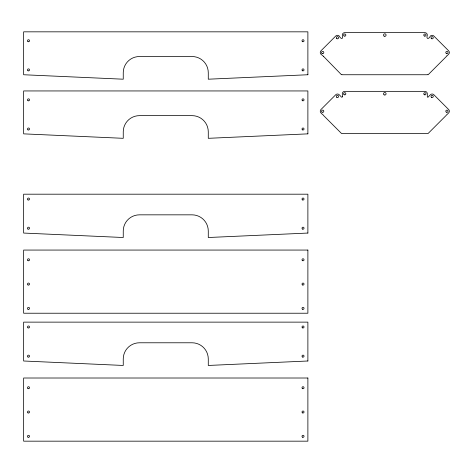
<?xml version="1.0" encoding="UTF-8"?>
<svg xmlns="http://www.w3.org/2000/svg" width="473" height="473" viewBox="0 0 473 473"><rect width="100%" height="100%" fill="white"/><g stroke="black" fill="none" stroke-linecap="round" stroke-linejoin="round"><path stroke-width="0.71" d="M323.384 56.234L341.482 74.746L341.873 74.344L342.292 74.746L427.32 74.746L427.71 74.344L428.13 74.746L446.352 56.529L446.341 55.968L446.92 55.956L448.641 54.235A2.43 2.43 0 0 0 448.641 50.8L433.853 36.019A2.43 2.43 0 0 0 430.418 36.019C428.893 39.519 425.806 39.425 427.32 35.067A2.43 2.43 0 0 0 424.89 32.643L344.722 32.643A2.43 2.43 0 0 0 342.292 35.067C343.705 39.531 340.862 39.478 339.194 36.019A2.43 2.43 0 0 0 335.759 36.019L320.972 50.8A2.43 2.43 0 0 0 320.972 54.235L323.384 56.234M342.464 96.634L342.292 97.018A0.609 0.609 0 0 1 341.482 97.018A0.609 0.609 0 0 1 340.915 96.445L339.194 94.724A2.43 2.43 0 0 0 335.759 94.724L320.972 109.511A2.43 2.43 0 0 0 320.972 112.946L322.692 114.667A0.597 0.597 0 0 1 323.266 115.235L341.482 133.457A0.905 0.905 0 0 1 342.292 133.457L427.32 133.457A0.905 0.905 0 0 1 428.13 133.457L446.352 115.235A0.597 0.597 0 0 1 446.92 114.667L448.641 112.946A2.43 2.43 0 0 0 448.641 109.511L433.853 94.724A2.43 2.43 0 0 0 430.418 94.724L428.704 96.445A0.609 0.609 0 0 1 428.13 97.018A0.609 0.609 0 0 1 427.32 97.018L427.32 93.778A2.43 2.43 0 0 0 424.89 91.348L344.722 91.348A2.43 2.43 0 0 0 342.292 93.778L342.464 96.634M307.882 74.746L208.28 79.204L208.28 72.724A16.194 16.194 0 0 0 192.079 56.529L139.446 56.529A16.194 16.194 0 0 0 123.252 72.724L123.252 79.204L23.65 74.746L23.65 31.833L307.882 31.833L307.882 74.746M307.882 133.859L208.28 138.317L208.28 131.837A16.194 16.194 0 0 0 192.079 115.643L139.446 115.643A16.194 16.194 0 0 0 123.252 131.837L123.252 138.317L23.65 133.859L23.65 90.946L307.882 90.946L307.882 133.859M307.882 233.059L208.28 237.511L208.28 231.037A16.194 16.194 0 0 0 192.079 214.837L139.446 214.837A16.194 16.194 0 0 0 123.252 231.037L123.252 237.511L23.65 233.059L23.65 194.19L307.882 194.19L307.882 233.059M307.882 361L208.28 365.458L208.28 358.977A16.194 16.194 0 0 0 192.079 342.783L139.446 342.783A16.194 16.194 0 0 0 123.252 358.977L123.252 365.458L23.65 361L23.65 322.131L307.882 322.131L307.882 361M307.882 250.063L23.65 250.063L23.65 313.227L307.882 313.227L307.882 250.063M307.882 378.01L23.65 378.01L23.65 441.167L307.882 441.167L307.882 378.01M28.002 129.88A1.011 1.011 0 0 0 29.521 129.005A1.011 1.011 0 0 0 28.002 128.124A1.011 1.011 0 0 0 28.002 129.88M302.513 129.88A1.011 1.011 0 0 0 304.033 129.005A1.011 1.011 0 0 0 302.513 128.124A1.011 1.011 0 0 0 302.513 129.88M28.002 100.725A1.011 1.011 0 0 0 29.521 99.85A1.011 1.011 0 0 0 28.002 98.975A1.011 1.011 0 0 0 28.002 100.725M302.513 100.725A1.011 1.011 0 0 0 304.033 99.85A1.011 1.011 0 0 0 302.513 98.975A1.011 1.011 0 0 0 302.513 100.725M446.364 53.484A1.112 1.112 0 0 0 448.037 52.521A1.112 1.112 0 0 0 446.364 51.557A1.112 1.112 0 0 0 446.364 53.484M431.512 38.656A1.112 1.112 0 0 0 433.25 37.816A1.112 1.112 0 0 0 431.654 36.734A1.112 1.112 0 0 0 431.512 38.656M424.269 35.989A1.112 1.112 0 0 0 426.002 35.15A1.112 1.112 0 0 0 424.405 34.068A1.112 1.112 0 0 0 424.269 35.989M384.129 36.155A1.283 1.283 0 0 0 386.086 35.114A1.283 1.283 0 0 0 384.206 33.938A1.283 1.283 0 0 0 384.129 36.155M344.102 35.989A1.112 1.112 0 0 0 345.834 35.15A1.112 1.112 0 0 0 344.238 34.068A1.112 1.112 0 0 0 344.102 35.989M336.853 38.656A1.112 1.112 0 0 0 338.585 37.816A1.112 1.112 0 0 0 336.989 36.734A1.112 1.112 0 0 0 336.853 38.656M322.066 53.443A1.112 1.112 0 0 0 323.804 52.598A1.112 1.112 0 0 0 322.208 51.522A1.112 1.112 0 0 0 322.066 53.443M28.002 70.767A1.011 1.011 0 0 0 29.521 69.892A1.011 1.011 0 0 0 28.002 69.011A1.011 1.011 0 0 0 28.002 70.767M302.513 70.767A1.011 1.011 0 0 0 304.033 69.892A1.011 1.011 0 0 0 302.513 69.011A1.011 1.011 0 0 0 302.513 70.767M28.002 41.612A1.011 1.011 0 0 0 29.521 40.737A1.011 1.011 0 0 0 28.002 39.862A1.011 1.011 0 0 0 28.002 41.612M302.513 41.612A1.011 1.011 0 0 0 304.033 40.737A1.011 1.011 0 0 0 302.513 39.862A1.011 1.011 0 0 0 302.513 41.612M302.513 437.188A1.011 1.011 0 0 0 304.033 436.313A1.011 1.011 0 0 0 302.513 435.432A1.011 1.011 0 0 0 302.513 437.188M302.513 388.599A1.011 1.011 0 0 0 304.033 387.724A1.011 1.011 0 0 0 302.513 386.849A1.011 1.011 0 0 0 302.513 388.599M302.513 357.02A1.011 1.011 0 0 0 304.033 356.145A1.011 1.011 0 0 0 302.513 355.264A1.011 1.011 0 0 0 302.513 357.02M302.513 327.866A1.011 1.011 0 0 0 304.033 326.991A1.011 1.011 0 0 0 302.513 326.116A1.011 1.011 0 0 0 302.513 327.866M302.513 412.894A1.011 1.011 0 0 0 304.033 412.018A1.011 1.011 0 0 0 302.513 411.143A1.011 1.011 0 0 0 302.513 412.894M28.002 412.894A1.011 1.011 0 0 0 29.521 412.018A1.011 1.011 0 0 0 28.002 411.143A1.011 1.011 0 0 0 28.002 412.894M28.002 327.866A1.011 1.011 0 0 0 29.521 326.991A1.011 1.011 0 0 0 28.002 326.116A1.011 1.011 0 0 0 28.002 327.866M28.002 357.02A1.011 1.011 0 0 0 29.521 356.145A1.011 1.011 0 0 0 28.002 355.264A1.011 1.011 0 0 0 28.002 357.02M28.002 388.599A1.011 1.011 0 0 0 29.521 387.724A1.011 1.011 0 0 0 28.002 386.849A1.011 1.011 0 0 0 28.002 388.599M28.002 437.188A1.011 1.011 0 0 0 29.521 436.313A1.011 1.011 0 0 0 28.002 435.432A1.011 1.011 0 0 0 28.002 437.188M302.513 309.241A1.011 1.011 0 0 0 304.033 308.366A1.011 1.011 0 0 0 302.513 307.491A1.011 1.011 0 0 0 302.513 309.241M302.513 260.658A1.011 1.011 0 0 0 304.033 259.783A1.011 1.011 0 0 0 302.513 258.902A1.011 1.011 0 0 0 302.513 260.658M302.513 229.074A1.011 1.011 0 0 0 304.033 228.199A1.011 1.011 0 0 0 302.513 227.324A1.011 1.011 0 0 0 302.513 229.074M302.513 199.925A1.011 1.011 0 0 0 304.033 199.05A1.011 1.011 0 0 0 302.513 198.169A1.011 1.011 0 0 0 302.513 199.925M302.513 284.953A1.011 1.011 0 0 0 304.033 284.072A1.011 1.011 0 0 0 302.513 283.197A1.011 1.011 0 0 0 302.513 284.953M28.002 284.953A1.011 1.011 0 0 0 29.521 284.072A1.011 1.011 0 0 0 28.002 283.197A1.011 1.011 0 0 0 28.002 284.953M28.002 199.925A1.011 1.011 0 0 0 29.521 199.05A1.011 1.011 0 0 0 28.002 198.169A1.011 1.011 0 0 0 28.002 199.925M27.942 229.038A1.011 1.011 0 0 0 29.521 228.27A1.011 1.011 0 0 0 28.067 227.288A1.011 1.011 0 0 0 27.942 229.038M27.942 260.617A1.011 1.011 0 0 0 29.521 259.854A1.011 1.011 0 0 0 28.067 258.873A1.011 1.011 0 0 0 27.942 260.617M28.002 309.241A1.011 1.011 0 0 0 29.521 308.366A1.011 1.011 0 0 0 28.002 307.491A1.011 1.011 0 0 0 28.002 309.241M446.299 112.148A1.112 1.112 0 0 0 448.032 111.309A1.112 1.112 0 0 0 446.435 110.227A1.112 1.112 0 0 0 446.299 112.148M431.512 97.367A1.112 1.112 0 0 0 433.25 96.522A1.112 1.112 0 0 0 431.654 95.445A1.112 1.112 0 0 0 431.512 97.367M424.269 94.701A1.112 1.112 0 0 0 426.002 93.855A1.112 1.112 0 0 0 424.405 92.779A1.112 1.112 0 0 0 424.269 94.701M384.129 94.866A1.283 1.283 0 0 0 386.086 93.825A1.283 1.283 0 0 0 384.206 92.649A1.283 1.283 0 0 0 384.129 94.866M344.102 94.701A1.112 1.112 0 0 0 345.834 93.855A1.112 1.112 0 0 0 344.238 92.779A1.112 1.112 0 0 0 344.102 94.701M336.853 97.367A1.112 1.112 0 0 0 338.585 96.522A1.112 1.112 0 0 0 336.989 95.445A1.112 1.112 0 0 0 336.853 97.367M322.066 112.148A1.112 1.112 0 0 0 323.804 111.309A1.112 1.112 0 0 0 322.208 110.227A1.112 1.112 0 0 0 322.066 112.148"/></g></svg>
